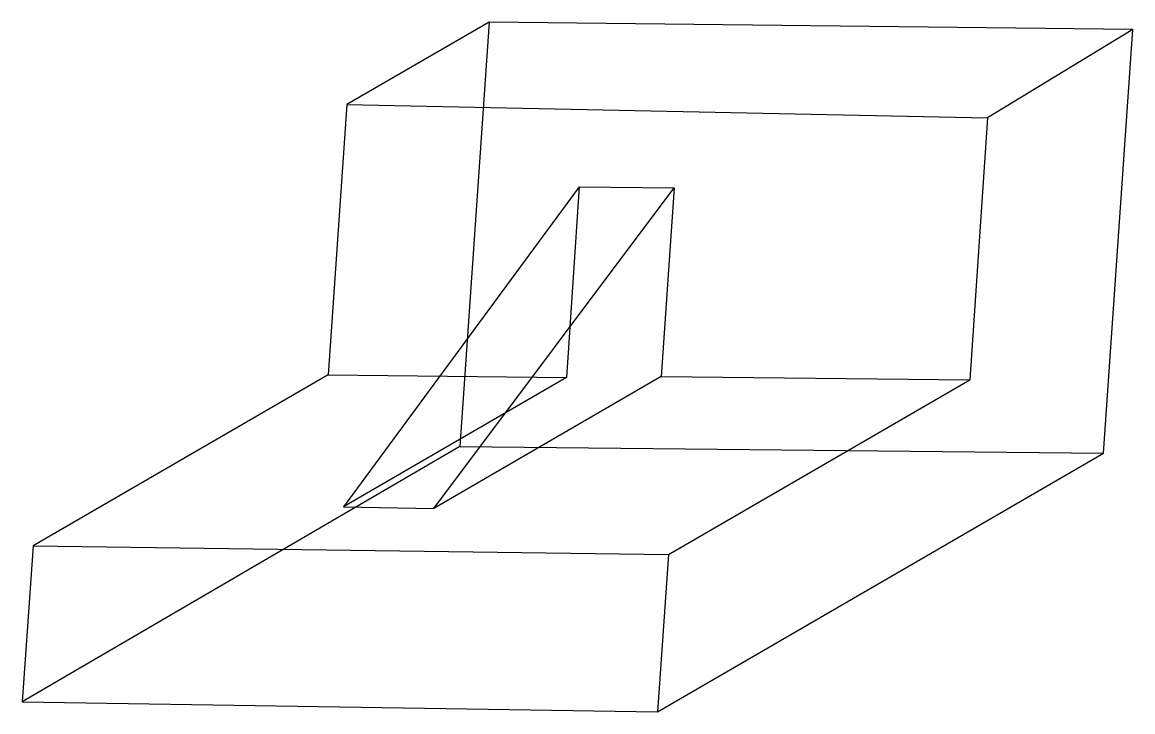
# Model space of a CAD drawing. Header units: metres. Extents: x -179 to 129, y -104 to 88.
import ezdxf

# ---------------------------------------------------------------- set-up
doc = ezdxf.new("R2010")
doc.units = ezdxf.units.M

msp = doc.modelspace()

# ---------------------------------------------------------------- linework, layer by layer
at = {"color": 0}
for p, q in [((-49.401972, 87.662172), (-88.866715, 64.782376)), ((-49.401972, 87.662172), (-57.515625, -30.109375)), ((129.328125, 85.65625), (-49.401972, 87.662172)), ((129.328125, 85.65625), (89.001598, 61.100816)), ((121.171875, -32), (129.328125, 85.65625)), ((-88.866715, 64.782376), (-94.077943, -10.2153)), ((-88.866715, 64.782376), (89.001598, 61.100816)), ((89.001598, 61.100816), (84.051684, -11.562964)), ((-24.40625, 42), (-89.76536, -46.901816)), ((-64.698803, -47.28978), (1.966518, 41.703125)), ((-24.40625, 42), (-27.92693, -10.958751)), ((-24.40625, 42), (1.966518, 41.703125)), ((1.966518, 41.703125), (-1.575626, -10.671437)), ((-94.077943, -10.2153), (-176, -57.703125)), ((-94.077943, -10.2153), (-27.92693, -10.958751)), ((-27.92693, -10.958751), (-89.76536, -46.901816)), ((-1.575626, -10.671437), (-64.698803, -47.28978)), ((-1.575626, -10.671437), (84.051684, -11.562964)), ((0.400823, -60.049958), (84.051684, -11.562964)), ((-57.515625, -30.109375), (-179, -101.015625)), ((-57.515625, -30.109375), (121.171875, -32)), ((-2.625, -103.75), (121.171875, -32)), ((-89.76536, -46.901816), (-64.698803, -47.28978)), ((-176, -57.703125), (-179, -101.015625)), ((-176, -57.703125), (0.400823, -60.049958)), ((0.400823, -60.049958), (-2.625, -103.75)), ((-179, -101.015625), (-2.625, -103.75))]:
    msp.add_line(p, q, dxfattribs=at)

doc.saveas('drawing.dxf')
